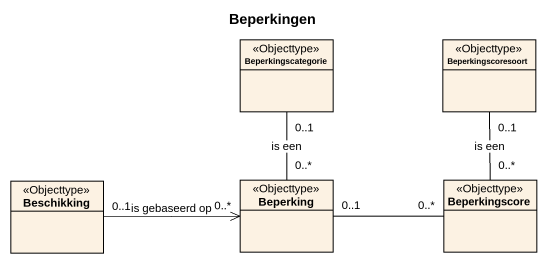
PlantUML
@startuml
title Beperkingen
hide circle
hide empty members
class Beperkingscategorie <<Objecttype>>
class Beperkingscoresoort <<Objecttype>>
class Beschikking <<Objecttype>>
class Beperking <<Objecttype>>
class Beperkingscore <<Objecttype>>
Beperking "0..*" -up- "0..1" Beperkingscategorie : is een
Beperking "0..*" <-left- "0..1" Beschikking : is gebaseerd op
Beperking "0..1" -right- "0..*" Beperkingscore
Beperkingscore "0..*" -up- "0..1" Beperkingscoresoort : is een
@enduml
